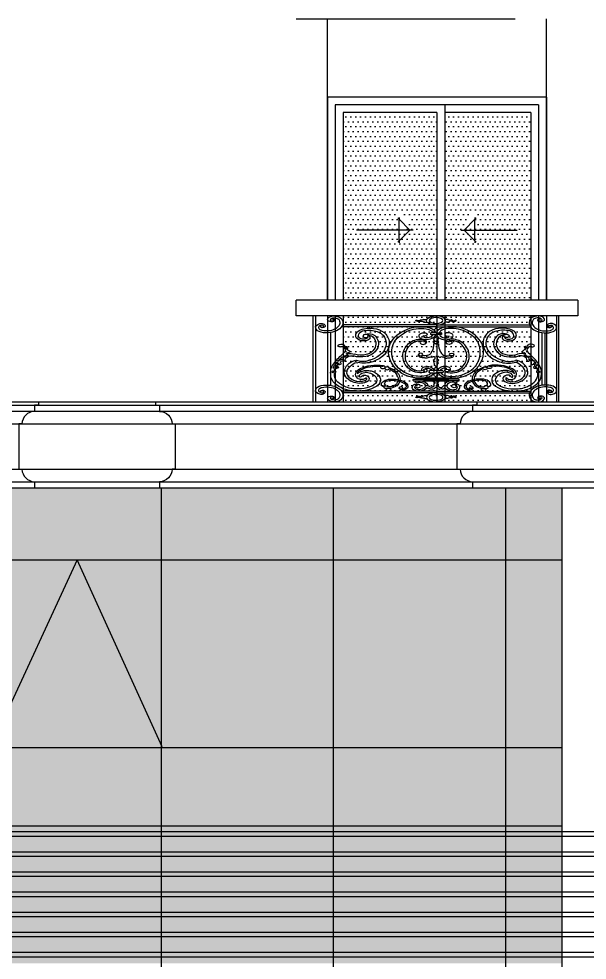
# Model space of a CAD drawing. Extents: x 185 to 567, y -69 to 170.
# Drawn here: x 334.57 to 338.2, y -45.66 to -39.64 of the extents above; entities that cross this region are included whole.
import ezdxf

# ---------------------------------------------------------------- set-up
doc = ezdxf.new("R2010")
doc.units = 0
doc.header["$LTSCALE"] = 0.25
doc.header["$MEASUREMENT"] = 0
doc.layers.get('0').update_dxf_attribs({"linetype": 'CONTINUOUS'})
for name, color, linetype in [('A-ELV', 2, 'CONTINUOUS'), ('A-ELV 4', 41, 'CONTINUOUS'), ('A-ELV 5', 51, 'CONTINUOUS'), ('A-ELV 6', 71, 'CONTINUOUS'), ('A-FerFroge', 156, 'CONTINUOUS'), ('A-GRC', 8, 'CONTINUOUS'), ('A-groves', 8, 'CONTINUOUS'), ('A-WIN', 3, 'CONTINUOUS'), ('A-WIN HAT', 125, 'CONTINUOUS')]:
    doc.layers.add(name, color=color, linetype=linetype)

# ---------------------------------------------------------------- blocks, each defined once
blk = doc.blocks.new('A$C5D9A0A75')
at = {"color": 8}
for p, q in [((-0.2424, -0.5809), (-0.251, -0.5723)), ((-0.2424, -0.5687), (-0.2424, -0.5809)), ((0.2424, -0.5687), (0.2424, -0.5809)), ((0.2424, -0.5809), (0.251, -0.5723)), ((-0.1517, -0.65), (-0.1733, -0.65)), ((0.1517, -0.65), (0.1733, -0.65)), ((-0.251, -0.7277), (-0.2424, -0.7191)), ((-0.2424, -0.7191), (-0.2424, -0.7313)), ((0.2424, -0.7191), (0.2424, -0.7313)), ((0.251, -0.7277), (0.2424, -0.7191))]:
    blk.add_line(p, q, dxfattribs=at)
for p, q in [((-0.1733, -0.65), (-0.5132, -0.65)), ((0.1733, -0.65), (0.5132, -0.65))]:
    blk.add_line(p, q)
at = {"elevation": 0}
for points in [[(-0.2424, -0.5809), (-0.1733, -0.65), (-0.2424, -0.7191), (-0.2424, -0.5809)], [(0.2424, -0.5809), (0.1733, -0.65), (0.2424, -0.7191), (0.2424, -0.5809)]]:
    blk.add_lwpolyline(points, dxfattribs=at)
blk = doc.blocks.new('winnnn')
at = {"layer": 'A-WIN HAT'}
h = blk.add_hatch(dxfattribs=at)
h.set_pattern_fill('DOTS', color=256, scale=0.5, style=0)
h.set_pattern_definition([(0, (-0.6, -1.95), (0.015625, 0.03125), [0, -0.03125])])
h.paths.add_polyline_path([(0.6, -0.1), (0, -0.1), (0, -1.3), (0.6, -1.3)])
h.paths.add_polyline_path([(0.2424, -0.7298), (0.2424, -0.8679), (0.1733, -0.7989)], flags=16)
h.paths.add_polyline_path([(-0.05, -0.1), (-0.6, -0.1), (-0.6, -1.3), (-0.05, -1.3)])
h.paths.add_polyline_path([(-0.2424, -0.7298), (-0.1733, -0.7989), (-0.2424, -0.8679)], flags=16)
h.paths.add_polyline_path([(0.6, -1.4), (0, -1.4), (0, -1.95), (0.6, -1.95)])
h.paths.add_polyline_path([(-0.05, -1.4), (-0.6, -1.4), (-0.6, -1.95), (-0.05, -1.95)])
for p, q in [((-0.7, 0), (0.7, 0)), ((-0.7, 0), (-0.7, -1.3)), ((0.7, 0), (0.7, -1.3)), ((-0.65, -0.05), (0.65, -0.05)), ((-0.65, -0.05), (-0.65, -1.3)), ((-0.05, -0.05), (-0.05, -1.3, 0)), ((0.65, -0.05), (0.65, -1.3)), ((-0.6, -0.1), (-0.05, -0.1)), ((-0.6, -0.1), (-0.6, -1.3)), ((0, -0.1), (0.6, -0.1)), ((0, -0.1), (0, -1.3, 0)), ((0.6, -0.1), (0.6, -1.3)), ((-0.7, -1.4), (-0.7, -1.95)), ((-0.65, -1.4), (-0.65, -1.95)), ((-0.6, -1.4), (-0.6, -1.95)), ((-0.05, -1.4, 0), (-0.05, -1.95, 0)), ((0, -1.4, 0), (0, -1.95, 0)), ((0.6, -1.4), (0.6, -1.95)), ((0.65, -1.4), (0.65, -1.95)), ((0.7, -1.4), (0.7, -1.95))]:
    blk.add_line(p, q)
blk.add_blockref('A$C5D9A0A75', (0, -0.2009, 0))
blk = doc.blocks.new('A$C50FD488D')
for p, q in [((0.209, -0.6483), (0.209, -0.1009)), ((0.2186, -0.0998), (0.2186, -0.6493)), ((1.1814, -0.0998), (1.1814, -0.6493)), ((1.191, -0.6483), (1.191, -0.1009)), ((0.6548, -0.123), (0.6628, -0.123)), ((0.6548, -0.1403), (0.6647, -0.1403)), ((0.7452, -0.1403), (0.7353, -0.1403)), ((0.7452, -0.123), (0.7372, -0.123)), ((0.7, -0.1694), (0.3225, -0.1694)), ((0.7, -0.1578), (0.3264, -0.1578)), ((0.4338, -0.1694), (0.4338, -0.178)), ((0.4426, -0.1694), (0.4426, -0.1784)), ((0.7, -0.1578), (1.0736, -0.1578)), ((0.7, -0.1694), (1.0775, -0.1694)), ((0.9574, -0.1694), (0.9574, -0.1784)), ((0.9662, -0.1694), (0.9662, -0.178)), ((0.2661, -0.2081), (0.2661, -0.5419)), ((0.2779, -0.2064), (0.2779, -0.5436)), ((0.6783, -0.2087), (0.6783, -0.2183)), ((0.7, -0.2072), (0.6798, -0.2072)), ((0.6798, -0.2197), (0.7, -0.2197)), ((0.7, -0.2072), (0.7202, -0.2072)), ((0.7202, -0.2197), (0.7, -0.2197)), ((0.7217, -0.2087), (0.7217, -0.2183)), ((1.1221, -0.2064), (1.1221, -0.5436)), ((1.1339, -0.2081), (1.1339, -0.5419)), ((0.7006, -0.2627), (0.6887, -0.2627)), ((0.6994, -0.2627), (0.7113, -0.2627)), ((0.5125, -0.2997), (0.5102, -0.2997)), ((0.5161, -0.2804), (0.5121, -0.2804)), ((0.7006, -0.2784), (0.6904, -0.2784)), ((0.695, -0.2742), (0.695, -0.2784)), ((0.6994, -0.2784), (0.7096, -0.2784)), ((0.705, -0.2742), (0.705, -0.2784)), ((0.8839, -0.2804), (0.8879, -0.2804)), ((0.8875, -0.2997), (0.8898, -0.2997)), ((0.6839, -0.3272), (0.6818, -0.3272)), ((0.7161, -0.3272), (0.7182, -0.3272)), ((0.6957, -0.3623), (0.6957, -0.3754)), ((0.7043, -0.3623), (0.7043, -0.3754)), ((0.7, -0.4498), (0.675, -0.4498)), ((0.7, -0.4498), (0.725, -0.4498)), ((0.6721, -0.4527), (0.6721, -0.4606)), ((0.675, -0.4635), (0.7, -0.4635)), ((0.725, -0.4635), (0.7, -0.4635)), ((0.7279, -0.4527), (0.7279, -0.4606)), ((0.6071, -0.508), (0.6071, -0.5113)), ((0.6101, -0.5051), (0.7, -0.5051)), ((0.6101, -0.5142), (0.7, -0.5142)), ((0.6196, -0.4984), (0.7, -0.4984)), ((0.6196, -0.4984), (0.6196, -0.5051)), ((0.7, -0.4984), (0.6493, -0.4984)), ((0.7, -0.5051), (0.6493, -0.5051)), ((0.7, -0.5142), (0.6493, -0.5142)), ((0.6904, -0.5142), (0.6904, -0.5216)), ((0.7, -0.4984), (0.7507, -0.4984)), ((0.7804, -0.4984), (0.7, -0.4984)), ((0.7, -0.5051), (0.7507, -0.5051)), ((0.7899, -0.5051), (0.7, -0.5051)), ((0.7, -0.5142), (0.7507, -0.5142)), ((0.7899, -0.5142), (0.7, -0.5142)), ((0.7096, -0.5142), (0.7096, -0.5216)), ((0.7804, -0.4984), (0.7804, -0.5051)), ((0.7929, -0.508), (0.7929, -0.5113)), ((0.6896, -0.5511), (0.6913, -0.5511)), ((0.6913, -0.5365), (0.6913, -0.5511)), ((0.7087, -0.5365), (0.7087, -0.5511)), ((0.7104, -0.5511), (0.7087, -0.5511)), ((0.7, -0.5806), (0.3225, -0.5806)), ((0.7, -0.5922), (0.3264, -0.5922)), ((0.7, -0.5806), (1.0775, -0.5806)), ((0.7, -0.5922), (1.0736, -0.5922)), ((0.6548, -0.6097), (0.6647, -0.6097)), ((0.6548, -0.627), (0.6628, -0.627)), ((0.7452, -0.6097), (0.7353, -0.6097)), ((0.7452, -0.627), (0.7372, -0.627))]:
    blk.add_line(p, q)
at = {"extrusion": (0, 0, -1)}
for centre, major_axis, ratio, start_param, end_param in [((0.2921, -0.1258), (-0.0261, 0), 0.986193, 0.359204, 1.773868), ((0.2934, -0.1324), (0.0205, 0), 0.986193, 4.240292, 5.936586), ((0.2934, -0.1324), (-0.0326, 0), 0.986193, 1.693369, 2.794993), ((0.7, -0.1293), (-0.0381, 0), 0.770201, 4.712389, 7.853982), ((0.7, -0.1293), (-0.0273, 0.0003), 0.684091, 4.704331, 7.845923), ((0.2448, -0.173), (0.0261, 0), 0.986193, 2.925853, 4.340517), ((0.241, -0.1635), (0.0157, 0), 0.986193, 4.340517, 6.796357), ((0.2823, -0.1222), (0.0157, 0), 0.986193, 1.044957, 3.500797), ((0.2921, -0.1258), (0.014, 0), 0.986193, 3.500797, 4.101526), ((0.2858, -0.128), (-0.00887, 0), 0.986193, 1.609909, 4.186549), ((0.2625, -0.1436), (-0.0534, 0), 0.986193, 2.793121, 3.920657), ((0.2625, -0.1436), (-0.0655, 0), 0.986193, 2.793121, 3.920657), ((0.6222, -0.13), (-0.0028, 0), 0.986193, -0.347364, 2.45784), ((0.6295, -0.1254), (-0.0114, 0), 0.986193, 4.153001, 5.767627), ((0.6295, -0.1254), (-0.00588, 0), 0.986193, 3.689898, 5.767627), ((0.6391, -0.1312), (-0.00547, 0), 0.986193, 0.548305, 1.353902), ((0.6406, -0.1429), (0.00954, 0), 0.986193, 4.147409, 5.443922), ((0.64, -0.1359), (0.0103, 0), 0.986193, 4.517077, 4.873859), ((0.6413, -0.1028), (0.0235, 0), 0.986193, 1.128208, 1.558447), ((0.645, -0.138), (-0.00206, 0.00206), 1, 1.523847, 1.779943), ((0.6548, -0.1317), (0.00879, 0), 0.986193, 1.570796, 2.558971), ((0.6548, -0.1317), (0.00879, 0), 0.986193, 4.310092, 4.712389), ((0.2516, -0.1742), (0.0326, 0), 0.986193, 1.904728, 3.006352), ((0.2516, -0.1742), (0.0205, 0), 0.986193, 1.904728, 3.601022), ((0.2448, -0.173), (0.014, 0), 0.986193, 3.739788, 4.340517), ((0.2447, -0.165), (0.00696, 0), 0.986193, 3.141593, 9.424778), ((0.247, -0.1668), (0.00887, 0), 0.986193, 0.513172, 3.089812), ((0.2625, -0.1436), (-0.0534, 0), 0.986193, 3.920657, 5.048192), ((0.4243, -0.2245), (0.045, 0), 0.986193, 3.136144, 4.437415), ((0.4353, -0.2481), (-0.0711, 0), 0.986193, 1.239292, 2.685863), ((0.683, -0.3257), (-0.1734, 0), 0.986193, 0.307207, 0.972216), ((0.6371, -0.2594), (0.092, 0), 0.986193, 4.113809, 5.142554), ((0.6371, -0.2594), (0.0807, 0), 0.986193, 4.113809, 5.142554), ((0.6588, -0.2128), (-0.0287, 0), 0.986193, 2.000961, 2.94312), ((0.6588, -0.2128), (-0.04, 0), 0.986193, 2.000961, 2.99964), ((0.7044, -0.1907), (0.0109, 0), 0.986193, 2.526413, 3.810715), ((0.6844, -0.1751), (-0.0145, 0), 0.986193, 2.72718, 3.810715), ((0.2625, -0.1436), (-0.0655, 0), 0.986193, 3.920657, 5.048192), ((0.411, -0.2282), (0.0318, 0), 0.986193, 1.02315, 3.250179), ((0.411, -0.2282), (0.0212, 0), 0.986193, 1.359839, 3.277918), ((0.4243, -0.2245), (0.0343, 0), 0.986193, 3.117833, 4.149148), ((0.4308, -0.257), (-0.0667, 0), 0.986193, 1.189802, 2.81634), ((0.419, -0.2277), (0.0104, 0), 0.986193, 3.141593, 9.424778), ((0.4306, -0.2453), (0.0316, 0), 0.986193, 4.08399, 5.814843), ((0.4148, -0.2381), (-0.0213, 0), 0.986193, 1.766722, 4.073893), ((0.4306, -0.2453), (0.021, 0), 0.986193, -1.540418, -0.468342), ((0.3935, -0.2713), (0.119, 0), 0.986193, -0.478494, 0.140238), ((0.683, -0.3257), (0.1621, 0), 0.986193, 3.544055, 4.113809), ((0.6575, -0.2273), (0.0253, 0), 0.986193, 1.662425, 3.379143), ((0.6513, -0.2258), (-0.0189, 0), 0.986193, 0.23755, 1.917148), ((0.6541, -0.2182), (-0.0107, 0), 0.986193, 1.917148, 5.316293), ((0.6588, -0.2128), (0.04, 0), 0.986193, 0.177072, 1.662425), ((0.6588, -0.2128), (-0.0287, 0), 0.986193, 3.389621, 4.490786), ((0.6798, -0.2087), (0.00147, 0), 0.986193, 3.141593, 4.712389), ((0.6798, -0.2183), (0.00147, 0), 0.986193, 1.570796, 3.141593), ((0.6833, -0.2323), (0.0155, 0), 0.986193, -0.501731, 0.918989), ((0.4148, -0.2381), (0.0107, 0), 0.986193, -0.207114, 1.517375), ((0.3646, -0.2783), (0.0949, 0), 0.986193, -0.468342, 0.502042), ((0.3646, -0.2783), (-0.1056, 0), 0.986193, 2.67325, 3.643635), ((0.3738, -0.2759), (-0.1269, 0), 0.986193, 2.81634, 3.559374), ((0.6372, -0.3587), (0, 0.1102), 0.634622, -1.455899, 0.198074), ((0.6441, -0.2665), (-0.0174, 0), 0.986193, 1.67343, 3.999532), ((0.6618, -0.2272), (0.0138, 0), 0.986193, 1.325993, 3.162944), ((0.7013, -0.2633), (-0.0127, 0), 0.986193, -1.050198, 0.054521), ((0.6956, -0.2483), (0.00484, 0), 0.986193, 2.222604, 4.060581), ((0.6951, -0.2595), (0.00403, 0), 0.986193, 2.222604, 4.060581), ((0.691, -0.2542), (0.00273, 0), 0.986193, -0.918989, 0.918989), ((0.3143, -0.2907), (-0.0071, 0), 0.986193, 4.239124, 6.908824), ((0.3209, -0.2953), (0.0152, 0), 0.986193, 3.767232, 5.474069), ((0.3224, -0.3063), (-0.0107, 0), 0.986193, 1.097531, 2.553849), ((0.3036, -0.3187), (0.0334, 0), 0.986193, -0.587743, 0.619356), ((0.2998, -0.3171), (0.0457, 0), 0.986193, -0.809116, -0.712984), ((0.3358, -0.2921), (0.00146, 0), 0.986193, 1.387681, 3.665061), ((0.3315, -0.2897), (-0.00351, 0), 0.986193, 2.51217, 3.665061), ((0.3376, -0.3017), (-0.00841, 0), 0.986193, 1.387681, 2.785357), ((0.332, -0.3037), (-0.0144, 0), 0.986193, 2.785357, 3.792328), ((0.3821, -0.2825), (0.1293, 0), 0.986193, 0.040903, 1.04538), ((0.6364, -0.3304), (0, 0.168), 0.749863, 2.987054, 5.054443), ((0.5118, -0.2802), (0.1786, 0), 0.986193, -0.010351, 0.269948), ((0.6936, -0.5929), (-0.4456, 0), 0.986193, 0.456975, 0.619356), ((0.3445, -0.3136), (0.00147, 0), 0.986193, 1.906583, 3.426498), ((0.3456, -0.3139), (-0.00182, 0.00182), 1, 5.778964, 6.141834), ((0.3431, -0.3375), (0.00181, 0), 0.986193, -0.253663, 1.416259), ((0.3386, -0.3303), (0.0165, 0), 0.986193, -1.23501, -0.133651), ((0.3466, -0.3366), (-0.00175, 0), 0.986193, -0.253663, 2.002078), ((0.36, -0.3641), (0.0243, 0), 0.986193, 4.095125, 5.362212), ((0.3487, -0.3289), (-0.00629, 0), 0.986193, 3.007942, 4.929364), ((0.3985, -0.2966), (0.0669, 0), 0.986193, 0.502042, 2.015089), ((0.4005, -0.2989), (0.0534, 0), 0.986193, 0.481174, 2.075535), ((0.3828, -0.2799), (-0.117, 0), 0.986193, 3.559374, 4.361123), ((0.6382, -0.3467), (0.00867, 0), 0.986193, 3.141593, 9.424778), ((0.6534, -0.327), (0.0285, 0), 0.986193, 0.005829, 1.918893), ((0.2462, -0.3282), (0.0854, 0), 0.986193, 0.444529, 0.783696), ((0.3231, -0.3804), (-0.00404, 0), 0.986193, 0.400155, 2.512824), ((0.3269, -0.3661), (-0.00411, 0), 0.986193, 0.444529, 3.917405), ((0.3279, -0.3769), (0.00194, 0), 0.986193, -0.597423, 2.512824), ((0.3343, -0.3726), (-0.00575, 0), 0.986193, -0.597423, 0.701205), ((0.3359, -0.3583), (0.00328, 0), 0.986193, 1.056125, 3.391753), ((0.3327, -0.3493), (-0.0083, 0), 0.986193, 3.078791, 4.711877), ((0.3629, -0.3816), (-0.0264, 0), 0.986193, -0.122631, 0.984654), ((0.341, -0.3672), (-0.00708, 0), 0.986193, 1.056125, 1.960136), ((0.3461, -0.3481), (0.00514, 0), 0.986193, 1.224743, 3.000432), ((0.3437, -0.3407), (0.00156, 0), 0.986193, 2.393715, 4.557851), ((0.3389, -0.3451), (-0.00499, 0), 0.986193, 2.393715, 2.865382), ((0.3451, -0.3434), (-0.00147, 0), 0.986193, 4.095125, 6.006974), ((0.3617, -0.373), (-0.0219, 0), 0.986193, 0.60362, 0.944428), ((0.3483, -0.3542), (-0.00144, 0), 0.986193, 1.218517, 4.325141), ((0.3617, -0.373), (0.0189, 0), 0.986193, 3.923198, 5.156681), ((0.6372, -0.3581), (0, 0.1052), 0.664345, 2.792693, 4.826957), ((0.6481, -0.3501), (-0.0189, 0), 0.986193, 4.424307, 6.467477), ((0.6599, -0.3629), (-0.00819, 0), 0.986193, 3.762001, 5.60071), ((0.6777, -0.3759), (0.014, 0), 0.986193, 3.787884, 5.054616), ((0.6841, -0.3565), (-0.0067, 0), 0.986193, 3.987504, 4.964118), ((0.6917, -0.365), (-0.00484, 0), 0.986193, 0.845912, 2.529622), ((0.6904, -0.3729), (-0.00589, 0), 0.986193, 3.583441, 4.408038), ((0.4242, -0.4623), (0.1454, 0), 0.986193, 3.070847, 3.598568), ((0.2968, -0.4152), (-0.00258, 0), 0.986193, 0.190764, 3.677531), ((0.3086, -0.4016), (-0.00766, 0), 0.986193, -0.544841, 0.757911), ((0.3074, -0.4023), (-0.00629, 0), 0.986193, 3.685922, 5.738345), ((0.3031, -0.4013), (-0.00496, 0), 0.986193, 1.545099, 3.312198), ((0.3122, -0.4176), (0.00705, 0), 0.986193, 2.192956, 4.9735), ((0.3085, -0.3882), (-0.00191, 0), 0.986193, 3.7565, 6.59316), ((0.3112, -0.4027), (0.00326, 0), 0.986193, 1.079241, 3.312198), ((0.3271, -0.4011), (0.0209, 0), 0.986193, 3.756501, 4.081862), ((0.3154, -0.4058), (-0.00536, 0), 0.986193, 2.583833, 4.9735), ((0.3066, -0.3735), (0.0138, 0), 0.986193, 0.400155, 0.940269), ((0.3302, -0.3967), (-0.0121, 0), 0.986193, -0.557759, 0.436551), ((0.3256, -0.3946), (0.00706, 0), 0.986193, 3.578144, 5.326019), ((0.3323, -0.3853), (0.00445, 0), 0.986193, -0.122631, 2.184426), ((0.4137, -0.4531), (-0.0791, 0), 0.986193, 0.094175, 1.069333), ((0.4591, -0.4875), (0.1219, 0), 0.986193, 3.626248, 3.961743), ((0.3793, -0.3901), (0.00656, 0), 0.986193, 4.127294, 5.247131), ((0.3829, -0.4142), (-0.0164, 0), 0.986193, 1.131987, 1.889406), ((0.4068, -0.3443), (0.0474, 0), 0.986193, 1.219531, 2.105538), ((0.4107, -0.3311), (-0.0723, 0), 0.986193, 4.186973, 5.030999), ((0.46, -0.5116), (-0.0986, 0), 0.986193, 0.847252, 1.876614), ((0.6934, -0.3825), (0.00433, 0), 0.986193, 1.875147, 4.408038), ((0.6963, -0.4005), (-0.00587, 0), 0.986193, -0.780965, 0.780965), ((0.6906, -0.3915), (0.00524, 0), 0.986193, -1.266445, 1.266445), ((0.6868, -0.4098), (0.00756, 0), 0.986193, -0.780965, -0.059676), ((0.706, -0.4126), (0.0121, 0), 0.986193, 2.301082, 3.417667), ((0.4249, -0.4637), (-0.1398, 0), 0.986193, 0.223137, 0.363351), ((0.2922, -0.4288), (-0.00571, 0), 0.986193, 3.508652, 5.408534), ((0.3069, -0.4463), (0.0127, 0), 0.986193, 2.444401, 4.409658), ((0.3022, -0.4326), (-0.00495, 0), 0.986193, 0.367059, 1.782679), ((0.3022, -0.4183), (-0.00375, 0), 0.986193, -1.206139, 0.535939), ((0.2993, -0.4259), (-0.00441, 0), 0.986193, 1.935454, 3.61259), ((0.3044, -0.4283), (-0.00631, 0), 0.986193, 2.192956, 4.91313), ((0.4093, -0.4607), (0.0759, 0), 0.986193, 2.176291, 3.342001), ((0.4093, -0.4607), (0.0653, 0), 0.986193, 2.176291, 3.613177), ((0.4259, -0.4735), (-0.0471, 0), 0.986193, -0.551208, 0.847252), ((0.4259, -0.4735), (0.0395, 0), 0.986193, 3.247905, 3.988844), ((0.4246, -0.4926), (-0.0447, 0), 0.986193, 0.555033, 2.128552), ((0.46, -0.5116), (-0.091, 0), 0.986193, 0.847252, 1.775558), ((0.4869, -0.4275), (0.00925, 0), 0.986193, 3.141593, 9.424778), ((0.5044, -0.435), (0.00925, 0), 0.986193, 3.141593, 9.424778), ((0.46, -0.5116), (0.0986, 0), 0.986193, -1.051426, -0.604473), ((0.46, -0.5116), (0.091, 0), 0.986193, -0.95037, -0.604473), ((0.5419, -0.4474), (-0.00969, 0), 0.986193, 0.203134, 1.344916), ((0.6613, -0.4415), (-0.0187, 0), 0.986193, -0.611101, 1.440214), ((0.6625, -0.4377), (0.00464, 0), 0.986193, 1.87872, 4.710272), ((0.6629, -0.4536), (0.031, 0), 0.986193, 4.581806, 6.159658), ((0.6628, -0.4536), (0.0208, 0), 0.986193, 4.699759, 6.096997), ((0.675, -0.4527), (0.00294, 0), 0.986193, 3.141593, 4.712389), ((0.7035, -0.4388), (-0.0108, 0), 0.986193, -0.769176, 0.965496), ((0.6938, -0.4481), (0.00262, 0), 0.986193, -0.769176, 0.769176), ((0.6942, -0.4256), (0.0055, 0), 0.986193, -0.84051, 0.965496), ((0.3853, -0.4756), (0.1062, 0), 0.986193, 2.22596, 3.172079), ((0.2876, -0.4578), (0.0038, 0), 0.986193, 3.141593, 9.424778), ((0.3854, -0.4756), (0.0917, 0), 0.986193, 2.216856, 3.176603), ((0.3217, -0.4709), (0.028, 0), 0.986193, 3.087824, 3.501086), ((0.2959, -0.4577), (0.00362, 0), 0.986193, -1.200664, 1.691177), ((0.4208, -0.4878), (-0.0279, 0), 0.986193, 0.006108, 1.81447), ((0.3972, -0.4873), (0.00434, 0), 0.986193, -0.037495, 3.068222), ((0.4143, -0.4918), (0.0135, 0), 0.986193, 3.494217, 5.041103), ((0.4067, -0.5019), (-0.026, 0), 0.986193, 2.049556, 4.160152), ((0.4116, -0.5096), (-0.0517, 0), 0.986193, 1.883649, 3.597263), ((0.4116, -0.5096), (0.0662, 0), 0.986193, -0.984044, 0.45567), ((0.4724, -0.5031), (-0.0759, 0), 0.986193, 2.537119, 3.56788), ((0.4724, -0.5031), (0.0836, 0), 0.986193, -0.604473, 0.213243), ((0.5419, -0.4474), (0.00969, 0), 0.986193, 0.579329, 1.596479), ((0.6447, -0.4482), (0.0501, 0), 0.986193, 0.31332, 1.348449), ((0.6504, -0.4512), (0.0333, 0), 0.986193, 0.38402, 1.030313), ((0.675, -0.4606), (-0.00294, 0), 0.986193, 4.712389, 6.283185), ((0.6997, -0.4788), (-0.00775, 0), 0.986193, -0.81588, 0.81588), ((0.689, -0.4676), (0.0079, 0), 0.986193, -0.546224, 0.81588), ((0.6877, -0.4914), (0.00973, 0), 0.986193, -0.81588, 0.81588), ((0.3943, -0.4821), (0.0496, 0), 0.986193, 1.018559, 2.176291), ((0.3943, -0.4821), (0.0389, 0), 0.986193, 1.018559, 2.176291), ((0.4021, -0.4879), (-0.0193, 0), 0.986193, 3.502327, 5.731977), ((0.4067, -0.5019), (0.0153, 0), 0.986193, -0.500246, 1.018559), ((0.5195, -0.5424), (-0.0388, 0), 0.986193, -0.010266, 1.508225), ((0.5144, -0.5326), (-0.02, 0), 0.986193, -0.153938, 1.183318), ((0.5198, -0.5432), (-0.0319, 0), 0.986193, 1.15152, 1.500262), ((0.5243, -0.5808), (-0.0781, 0), 0.986193, 1.477321, 2.262749), ((0.5243, -0.5808), (-0.0704, 0), 0.986193, 1.477321, 2.262749), ((0.4992, -0.5119), (-0.0556, 0), 0.986193, 3.300043, 4.143488), ((0.5501, -0.55), (-0.0375, 0), 0.986193, 2.265705, 3.10214), ((0.6101, -0.508), (0.00294, 0), 0.986193, 3.141593, 4.712389), ((0.6101, -0.5113), (-0.00294, 0), 0.986193, 4.712389, 6.283185), ((0.6209, -0.5218), (-0.00525, 0), 0.986193, 4.527174, 6.98995), ((0.6335, -0.5468), (0.0332, 0), 0.986193, 4.187766, 6.285251), ((0.6335, -0.5468), (-0.0233, 0), 0.986193, 1.046173, 3.586786), ((0.695, -0.5214), (0.00463, 0), 0.986193, 1.620238, 3.108149), ((0.6938, -0.528), (-0.00233, 0), 0.986193, 2.029181, 4.254004), ((0.2516, -0.5758), (-0.0326, 0), 0.986193, 0.13524, 1.236864), ((0.2516, -0.5758), (0.0205, 0), 0.986193, 2.682163, 4.378457), ((0.2625, -0.6064), (0.0655, 0), 0.986193, 4.376586, 5.504121), ((0.2625, -0.6064), (0.0534, 0), 0.986193, 4.376586, 5.504121), ((0.2625, -0.6064), (-0.0655, 0), 0.986193, 2.362528, 3.490064), ((0.3775, -0.4944), (-0.0865, 0), 0.986193, 4.712389, 5.430246), ((0.3775, -0.4944), (-0.072, 0), 0.986193, 4.695569, 5.430246), ((0.3915, -0.4868), (0.0953, 0), 0.986193, 0.581027, 1.717764), ((0.3915, -0.4865), (-0.081, 0), 0.986193, 3.748469, 4.870759), ((0.4892, -0.5422), (-0.00856, 0), 0.986193, 2.258777, 6.210372), ((0.4995, -0.5557), (-0.00856, 0), 0.986193, -1.220497, 2.8792), ((0.5067, -0.5257), (0.0397, 0), 0.986193, 0.971295, 1.828835), ((0.4978, -0.5619), (0.0086, 0), 0.986193, 0.273969, 1.011735), ((0.5138, -0.5305), (-0.0241, 0), 0.986193, 4.01445, 4.96415), ((0.5225, -0.5619), (-0.0086, 0), 0.986193, -1.011735, -0.273969), ((0.4992, -0.5119), (-0.0479, 0), 0.986193, 3.629804, 4.033873), ((0.5604, -0.5612), (0.00859, 0), 0.986193, 2.449744, 4.261139), ((0.56, -0.5594), (0.00684, 0), 0.986193, 3.141593, 9.424778), ((0.5677, -0.5552), (0.0104, 0), 0.986193, 1.090758, 1.92466), ((0.5501, -0.55), (0.0298, 0), 0.986193, -0.875887, -0.023874), ((0.566, -0.5518), (-0.0143, 0), 0.986193, 2.957403, 4.232351), ((0.566, -0.5518), (0.0219, 0), 0.986193, -0.154706, 1.090758), ((0.6303, -0.5559), (0.0253, 0), 0.986193, 1.521268, 3.60072), ((0.6223, -0.5518), (-0.0163, 0), 0.986193, 0.44789, 2.354725), ((0.6309, -0.5559), (0.0159, 0), 0.986193, 1.544729, 3.589483), ((0.6306, -0.5454), (-0.0265, 0), 0.986193, 3.586786, 4.686322), ((0.6319, -0.5465), (0.0348, 0), 0.986193, 0.432203, 1.57951), ((0.6335, -0.5468), (0.0233, 0.0233), 1, 1.165751, 1.225211), ((0.6629, -0.5649), (0.00605, 0), 0.986193, -1.339211, -0.50515), ((0.6682, -0.5516), (-0.00509, 0), 0.986193, 1.277223, 2.908786), ((0.675, -0.5583), (0.00781, 0), 0.986193, 1.353928, 2.636442), ((0.6815, -0.5485), (0.00856, 0), 0.986193, 0.31267, 2.908786), ((0.6873, -0.5607), (-0.00726, 0), 0.986193, 3.205723, 5.116798), ((0.6976, -0.5357), (-0.00637, 0), 0.986193, -0.119702, 1.112412), ((0.6979, -0.5614), (0.00336, 0), 0.986193, 3.205723, 4.562542), ((0.6971, -0.5559), (-0.00221, 0), 0.986193, 3.148587, 4.562542), ((0.7005, -0.5558), (0.000869, 0.000869), 1, 3.843332, 5.068991), ((0.2448, -0.577), (-0.0261, 0), 0.986193, -1.198924, 0.21574), ((0.2448, -0.577), (-0.014, 0), 0.986193, -1.198924, -0.598195), ((0.241, -0.5865), (-0.0157, 0), 0.986193, 2.628421, 5.084261), ((0.2447, -0.585), (0.00696, 0), 0.986193, 3.141593, 9.424778), ((0.247, -0.5832), (-0.00887, 0), 0.986193, 0.05178, 2.628421), ((0.2625, -0.6064), (0.0534, 0), 0.986193, -0.779064, 0.348471), ((0.5049, -0.5732), (0.00492, 0), 0.986193, 2.129858, 4.153328), ((0.5001, -0.5809), (-0.00425, 0), 0.986193, 2.129858, 3.088852), ((0.5201, -0.5809), (-0.00425, 0), 0.986193, 0.05274, 1.011735), ((0.5153, -0.5732), (-0.00492, 0), 0.986193, 2.129858, 4.153328), ((0.5677, -0.5552), (-0.0181, 0), 0.986193, 4.232351, 5.591336), ((0.6789, -0.5753), (0.00989, 0), 0.986193, 4.495521, 5.311814), ((0.7, -0.6207), (-0.0381, 0), 0.770201, 7.853982, 10.995574), ((0.2823, -0.6278), (-0.0157, 0), 0.986193, -0.359204, 2.096636), ((0.2921, -0.6242), (0.0261, 0), 0.986193, 1.367724, 2.782388), ((0.284, -0.6242), (0.00696, 0), 0.986193, 3.141593, 9.424778), ((0.2921, -0.6242), (-0.014, 0), 0.986193, -0.959933, -0.359204), ((0.2934, -0.6176), (-0.0205, 0), 0.986193, 3.488192, 5.184486), ((0.2858, -0.622), (0.00887, 0), 0.986193, -1.044957, 1.531684), ((0.2934, -0.6176), (0.0326, 0), 0.986193, 0.3466, 1.448224), ((0.6222, -0.62), (0.0028, 0), 0.986193, 0.683753, 3.488957), ((0.6295, -0.6246), (0.0114, 0), 0.986193, 3.657151, 5.271777), ((0.6295, -0.6246), (0.00588, 0), 0.986193, 3.657151, 5.73488), ((0.6391, -0.6188), (0.00547, 0), 0.986193, 1.78769, 2.593288), ((0.6406, -0.6071), (0.00954, 0), 0.986193, 0.839263, 2.135776), ((0.64, -0.6141), (0.0103, 0), 0.986193, 1.409326, 1.766108), ((0.6413, -0.6472), (0.0235, 0), 0.986193, -1.558447, -1.128208), ((0.645, -0.612), (0.00206, 0.00206), 1, 1.36165, 1.617745), ((0.6548, -0.6183), (-0.00879, 0), 0.986193, 0.582622, 1.570796), ((0.6548, -0.6183), (0.00879, 0), 0.986193, 1.570796, 1.973093), ((0.7, -0.6207), (-0.0273, 0.0003), 0.684091, 1.562738, 4.704331)]:
    blk.add_ellipse(centre, major_axis=major_axis, ratio=ratio, start_param=start_param, end_param=end_param, dxfattribs=at)
for centre, major_axis, ratio, start_param, end_param in [((0.7, -0.1293), (0.0381, 0), 0.770201, 4.712389, 7.853982), ((0.7, -0.1293), (0.0273, 0.0003), 0.684091, 4.704331, 7.845923), ((1.1066, -0.1324), (0.0326, 0), 0.986193, 1.693369, 2.794993), ((1.1066, -0.1324), (-0.0205, 0), 0.986193, 4.240292, 5.936586), ((1.1079, -0.1258), (0.0261, 0), 0.986193, 0.359204, 1.773868), ((0.7452, -0.1317), (-0.00879, 0), 0.986193, 4.310092, 4.712389), ((0.7452, -0.1317), (-0.00879, 0), 0.986193, 1.570796, 2.558971), ((0.7587, -0.1028), (-0.0235, 0), 0.986193, 1.128208, 1.558447), ((0.755, -0.138), (0.00206, 0.00206), 1, 1.523847, 1.779943), ((0.7594, -0.1429), (-0.00954, 0), 0.986193, 4.147409, 5.443922), ((0.76, -0.1359), (-0.0103, 0), 0.986193, 4.517077, 4.873859), ((0.7609, -0.1312), (0.00547, 0), 0.986193, 0.548305, 1.353902), ((0.7705, -0.1254), (0.0114, 0), 0.986193, 4.153001, 5.767627), ((0.7705, -0.1254), (0.00588, 0), 0.986193, 3.689898, 5.767627), ((0.7778, -0.13), (0.0028, 0), 0.986193, -0.347364, 2.45784), ((1.1375, -0.1436), (0.0655, 0), 0.986193, 2.793121, 3.920657), ((1.1375, -0.1436), (0.0534, 0), 0.986193, 2.793121, 3.920657), ((1.1142, -0.128), (0.00887, 0), 0.986193, 1.609909, 4.186549), ((1.1177, -0.1222), (-0.0157, 0), 0.986193, 1.044957, 3.500797), ((1.1079, -0.1258), (-0.014, 0), 0.986193, 3.500797, 4.101526), ((1.159, -0.1635), (-0.0157, 0), 0.986193, 4.340517, 6.796357), ((1.1552, -0.173), (-0.0261, 0), 0.986193, 2.925853, 4.340517), ((0.7156, -0.1751), (0.0145, 0), 0.986193, 2.72718, 3.810715), ((0.7412, -0.2128), (0.04, 0), 0.986193, 2.000961, 2.99964), ((0.6956, -0.1907), (-0.0109, 0), 0.986193, 2.526413, 3.810715), ((0.7412, -0.2128), (0.0287, 0), 0.986193, 2.000961, 2.94312), ((0.7629, -0.2594), (-0.092, 0), 0.986193, 4.113809, 5.142554), ((0.7629, -0.2594), (-0.0807, 0), 0.986193, 4.113809, 5.142554), ((0.717, -0.3257), (0.1734, 0), 0.986193, 0.307207, 0.972216), ((0.9647, -0.2481), (0.0711, 0), 0.986193, 1.239292, 2.685863), ((0.9757, -0.2245), (-0.045, 0), 0.986193, 3.136144, 4.437415), ((1.1375, -0.1436), (0.0534, 0), 0.986193, 3.920657, 5.048192), ((1.153, -0.1668), (-0.00887, 0), 0.986193, 0.513172, 3.089812), ((1.1553, -0.165), (-0.00696, 0), 0.986193, 3.141593, 9.424778), ((1.1484, -0.1742), (-0.0205, 0), 0.986193, 1.904728, 3.601022), ((1.1484, -0.1742), (-0.0326, 0), 0.986193, 1.904728, 3.006352), ((1.1552, -0.173), (-0.014, 0), 0.986193, 3.739788, 4.340517), ((0.7167, -0.2323), (-0.0155, 0), 0.986193, -0.501731, 0.918989), ((0.7412, -0.2128), (-0.04, 0), 0.986193, 0.177072, 1.662425), ((0.7412, -0.2128), (0.0287, 0), 0.986193, 3.389621, 4.490786), ((0.7202, -0.2087), (-0.00147, 0), 0.986193, 3.141593, 4.712389), ((0.7202, -0.2183), (-0.00147, 0), 0.986193, 1.570796, 3.141593), ((0.7459, -0.2182), (0.0107, 0), 0.986193, 1.917148, 5.316293), ((0.7487, -0.2258), (0.0189, 0), 0.986193, 0.23755, 1.917148), ((0.7425, -0.2273), (-0.0253, 0), 0.986193, 1.662425, 3.379143), ((0.717, -0.3257), (-0.1621, 0), 0.986193, 3.544055, 4.113809), ((1.0065, -0.2713), (-0.119, 0), 0.986193, -0.478494, 0.140238), ((0.9692, -0.257), (0.0667, 0), 0.986193, 1.189802, 2.81634), ((0.9694, -0.2453), (-0.0316, 0), 0.986193, 4.08399, 5.814843), ((0.9694, -0.2453), (-0.021, 0), 0.986193, -1.540418, -0.468342), ((0.9852, -0.2381), (0.0213, 0), 0.986193, 1.766722, 4.073893), ((0.981, -0.2277), (-0.0104, 0), 0.986193, 3.141593, 9.424778), ((0.989, -0.2282), (-0.0318, 0), 0.986193, 1.02315, 3.250179), ((0.989, -0.2282), (-0.0212, 0), 0.986193, 1.359839, 3.277918), ((0.9757, -0.2245), (-0.0343, 0), 0.986193, 3.117833, 4.149148), ((1.1375, -0.1436), (0.0655, 0), 0.986193, 3.920657, 5.048192), ((0.6987, -0.2633), (0.0127, 0), 0.986193, -1.050198, 0.054521), ((0.709, -0.2542), (-0.00273, 0), 0.986193, -0.918989, 0.918989), ((0.7044, -0.2483), (-0.00484, 0), 0.986193, 2.222604, 4.060581), ((0.7049, -0.2595), (-0.00403, 0), 0.986193, 2.222604, 4.060581), ((0.7382, -0.2272), (-0.0138, 0), 0.986193, 1.325993, 3.162944), ((0.7559, -0.2665), (0.0174, 0), 0.986193, 1.67343, 3.999532), ((0.7628, -0.3587), (0, 0.1102), 0.634622, -1.455899, 0.198074), ((1.0262, -0.2759), (0.1269, 0), 0.986193, 2.81634, 3.559374), ((1.0354, -0.2783), (0.1056, 0), 0.986193, 2.67325, 3.643635), ((1.0354, -0.2783), (-0.0949, 0), 0.986193, -0.468342, 0.502042), ((0.9852, -0.2381), (-0.0107, 0), 0.986193, -0.207114, 1.517375), ((0.8882, -0.2802), (-0.1786, 0), 0.986193, -0.010351, 0.269948), ((0.7636, -0.3304), (0, 0.168), 0.749863, 2.987054, 5.054443), ((1.0179, -0.2825), (-0.1293, 0), 0.986193, 0.040903, 1.04538), ((1.068, -0.3037), (0.0144, 0), 0.986193, 2.785357, 3.792328), ((1.0624, -0.3017), (0.00841, 0), 0.986193, 1.387681, 2.785357), ((1.0964, -0.3187), (-0.0334, 0), 0.986193, -0.587743, 0.619356), ((1.0642, -0.2921), (-0.00146, 0), 0.986193, 1.387681, 3.665061), ((1.0685, -0.2897), (0.00351, 0), 0.986193, 2.51217, 3.665061), ((1.1002, -0.3171), (-0.0457, 0), 0.986193, -0.809116, -0.712984), ((1.0791, -0.2953), (-0.0152, 0), 0.986193, 3.767232, 5.474069), ((1.0776, -0.3063), (0.0107, 0), 0.986193, 1.097531, 2.553849), ((1.0857, -0.2907), (0.0071, 0), 0.986193, 4.239124, 6.908824), ((0.7466, -0.327), (-0.0285, 0), 0.986193, 0.005829, 1.918893), ((0.7618, -0.3467), (-0.00867, 0), 0.986193, 3.141593, 9.424778), ((1.0172, -0.2799), (0.117, 0), 0.986193, 3.559374, 4.361123), ((1.0015, -0.2966), (-0.0669, 0), 0.986193, 0.502042, 2.015089), ((0.9995, -0.2989), (-0.0534, 0), 0.986193, 0.481174, 2.075535), ((1.04, -0.3641), (-0.0243, 0), 0.986193, 4.095125, 5.362212), ((1.0513, -0.3289), (0.00629, 0), 0.986193, 3.007942, 4.929364), ((1.0614, -0.3303), (-0.0165, 0), 0.986193, -1.23501, -0.133651), ((1.0534, -0.3366), (0.00175, 0), 0.986193, -0.253663, 2.002078), ((1.0569, -0.3375), (-0.00181, 0), 0.986193, -0.253663, 1.416259), ((1.0555, -0.3136), (-0.00147, 0), 0.986193, 1.906583, 3.426498), ((1.0544, -0.3139), (0.00182, 0.00182), 1, 5.778964, 6.141834), ((0.7064, -0.5929), (0.4456, 0), 0.986193, 0.456975, 0.619356), ((0.7083, -0.365), (0.00484, 0), 0.986193, 0.845912, 2.529622), ((0.7096, -0.3729), (0.00589, 0), 0.986193, 3.583441, 4.408038), ((0.7159, -0.3565), (0.0067, 0), 0.986193, 3.987504, 4.964118), ((0.7223, -0.3759), (-0.014, 0), 0.986193, 3.787884, 5.054616), ((0.7401, -0.3629), (0.00819, 0), 0.986193, 3.762001, 5.60071), ((0.7628, -0.3581), (0, 0.1052), 0.664345, 2.792693, 4.826957), ((0.7519, -0.3501), (0.0189, 0), 0.986193, 4.424307, 6.467477), ((1.0383, -0.373), (-0.0189, 0), 0.986193, 3.923198, 5.156681), ((1.0517, -0.3542), (0.00144, 0), 0.986193, 1.218517, 4.325141), ((1.0383, -0.373), (0.0219, 0), 0.986193, 0.60362, 0.944428), ((1.0371, -0.3816), (0.0264, 0), 0.986193, -0.122631, 0.984654), ((1.0539, -0.3481), (-0.00514, 0), 0.986193, 1.224743, 3.000432), ((1.0549, -0.3434), (0.00147, 0), 0.986193, 4.095125, 6.006974), ((1.0611, -0.3451), (0.00499, 0), 0.986193, 2.393715, 2.865382), ((1.059, -0.3672), (0.00708, 0), 0.986193, 1.056125, 1.960136), ((1.0563, -0.3407), (-0.00156, 0), 0.986193, 2.393715, 4.557851), ((1.0673, -0.3493), (0.0083, 0), 0.986193, 3.078791, 4.711877), ((1.0641, -0.3583), (-0.00328, 0), 0.986193, 1.056125, 3.391753), ((1.0731, -0.3661), (0.00411, 0), 0.986193, 0.444529, 3.917405), ((1.0721, -0.3769), (-0.00194, 0), 0.986193, -0.597423, 2.512824), ((1.0657, -0.3726), (0.00575, 0), 0.986193, -0.597423, 0.701205), ((1.0769, -0.3804), (0.00404, 0), 0.986193, 0.400155, 2.512824), ((1.1538, -0.3282), (-0.0854, 0), 0.986193, 0.444529, 0.783696), ((0.694, -0.4126), (-0.0121, 0), 0.986193, 2.301082, 3.417667), ((0.7094, -0.3915), (-0.00524, 0), 0.986193, -1.266445, 1.266445), ((0.7132, -0.4098), (-0.00756, 0), 0.986193, -0.780965, -0.059676), ((0.7066, -0.3825), (-0.00433, 0), 0.986193, 1.875147, 4.408038), ((0.7037, -0.4005), (0.00587, 0), 0.986193, -0.780965, 0.780965), ((0.94, -0.5116), (0.0986, 0), 0.986193, 0.847252, 1.876614), ((0.9893, -0.3311), (0.0723, 0), 0.986193, 4.186973, 5.030999), ((0.9932, -0.3443), (-0.0474, 0), 0.986193, 1.219531, 2.105538), ((1.0171, -0.4142), (0.0164, 0), 0.986193, 1.131987, 1.889406), ((1.0207, -0.3901), (-0.00656, 0), 0.986193, 4.127294, 5.247131), ((0.9409, -0.4875), (-0.1219, 0), 0.986193, 3.626248, 3.961743), ((0.9863, -0.4531), (0.0791, 0), 0.986193, 0.094175, 1.069333), ((1.0677, -0.3853), (-0.00445, 0), 0.986193, -0.122631, 2.184426), ((1.0744, -0.3946), (-0.00706, 0), 0.986193, 3.578144, 5.326019), ((1.0846, -0.4058), (0.00536, 0), 0.986193, 2.583833, 4.9735), ((1.0698, -0.3967), (0.0121, 0), 0.986193, -0.557759, 0.436551), ((1.0934, -0.3735), (-0.0138, 0), 0.986193, 0.400155, 0.940269), ((1.0729, -0.4011), (-0.0209, 0), 0.986193, 3.756501, 4.081862), ((1.0878, -0.4176), (-0.00705, 0), 0.986193, 2.192956, 4.9735), ((1.0888, -0.4027), (-0.00326, 0), 0.986193, 1.079241, 3.312198), ((1.0926, -0.4023), (0.00629, 0), 0.986193, 3.685922, 5.738345), ((1.0915, -0.3882), (0.00191, 0), 0.986193, 3.7565, 6.59316), ((1.0969, -0.4013), (0.00496, 0), 0.986193, 1.545099, 3.312198), ((1.0914, -0.4016), (0.00766, 0), 0.986193, -0.544841, 0.757911), ((1.1032, -0.4152), (0.00258, 0), 0.986193, 0.190764, 3.677531), ((0.9758, -0.4623), (-0.1454, 0), 0.986193, 3.070847, 3.598568), ((0.7058, -0.4256), (-0.0055, 0), 0.986193, -0.84051, 0.965496), ((0.6965, -0.4388), (0.0108, 0), 0.986193, -0.769176, 0.965496), ((0.7062, -0.4481), (-0.00262, 0), 0.986193, -0.769176, 0.769176), ((0.7371, -0.4536), (-0.031, 0), 0.986193, 4.581806, 6.159658), ((0.7372, -0.4536), (-0.0208, 0), 0.986193, 4.699759, 6.096997), ((0.725, -0.4527), (-0.00294, 0), 0.986193, 3.141593, 4.712389), ((0.7375, -0.4377), (-0.00464, 0), 0.986193, 1.87872, 4.710272), ((0.7387, -0.4415), (0.0187, 0), 0.986193, -0.611101, 1.440214), ((0.94, -0.5116), (-0.0986, 0), 0.986193, -1.051426, -0.604473), ((0.8581, -0.4474), (0.00969, 0), 0.986193, 0.203134, 1.344916), ((0.94, -0.5116), (-0.091, 0), 0.986193, -0.95037, -0.604473), ((0.8956, -0.435), (-0.00925, 0), 0.986193, 3.141593, 9.424778), ((0.9131, -0.4275), (-0.00925, 0), 0.986193, 3.141593, 9.424778), ((0.94, -0.5116), (0.091, 0), 0.986193, 0.847252, 1.775558), ((0.9754, -0.4926), (0.0447, 0), 0.986193, 0.555033, 2.128552), ((0.9741, -0.4735), (-0.0395, 0), 0.986193, 3.247905, 3.988844), ((0.9741, -0.4735), (0.0471, 0), 0.986193, -0.551208, 0.847252), ((0.9907, -0.4607), (-0.0653, 0), 0.986193, 2.176291, 3.613177), ((0.9907, -0.4607), (-0.0759, 0), 0.986193, 2.176291, 3.342001), ((1.0956, -0.4283), (0.00631, 0), 0.986193, 2.192956, 4.91313), ((1.1007, -0.4259), (0.00441, 0), 0.986193, 1.935454, 3.61259), ((1.0978, -0.4326), (0.00495, 0), 0.986193, 0.367059, 1.782679), ((1.0931, -0.4463), (-0.0127, 0), 0.986193, 2.444401, 4.409658), ((1.0978, -0.4183), (0.00375, 0), 0.986193, -1.206139, 0.535939), ((1.1078, -0.4288), (0.00571, 0), 0.986193, 3.508652, 5.408534), ((0.9751, -0.4637), (0.1398, 0), 0.986193, 0.223137, 0.363351), ((0.711, -0.4676), (-0.0079, 0), 0.986193, -0.546224, 0.81588), ((0.7123, -0.4914), (-0.00973, 0), 0.986193, -0.81588, 0.81588), ((0.7003, -0.4788), (0.00775, 0), 0.986193, -0.81588, 0.81588), ((0.7553, -0.4482), (-0.0501, 0), 0.986193, 0.31332, 1.348449), ((0.7496, -0.4512), (-0.0333, 0), 0.986193, 0.38402, 1.030313), ((0.725, -0.4606), (0.00294, 0), 0.986193, 4.712389, 6.283185), ((0.9276, -0.5031), (-0.0836, 0), 0.986193, -0.604473, 0.213243), ((0.9276, -0.5031), (0.0759, 0), 0.986193, 2.537119, 3.56788), ((0.8581, -0.4474), (-0.00969, 0), 0.986193, 0.579329, 1.596479), ((0.9884, -0.5096), (-0.0662, 0), 0.986193, -0.984044, 0.45567), ((0.9884, -0.5096), (0.0517, 0), 0.986193, 1.883649, 3.597263), ((0.9933, -0.5019), (0.026, 0), 0.986193, 2.049556, 4.160152), ((0.9792, -0.4878), (0.0279, 0), 0.986193, 0.006108, 1.81447), ((0.9857, -0.4918), (-0.0135, 0), 0.986193, 3.494217, 5.041103), ((1.0028, -0.4873), (-0.00434, 0), 0.986193, -0.037495, 3.068222), ((1.0146, -0.4756), (-0.0917, 0), 0.986193, 2.216856, 3.176603), ((1.0147, -0.4756), (-0.1062, 0), 0.986193, 2.22596, 3.172079), ((1.1041, -0.4577), (-0.00362, 0), 0.986193, -1.200664, 1.691177), ((1.0783, -0.4709), (-0.028, 0), 0.986193, 3.087824, 3.501086), ((1.1124, -0.4578), (-0.0038, 0), 0.986193, 3.141593, 9.424778), ((0.7062, -0.528), (0.00233, 0), 0.986193, 2.029181, 4.254004), ((0.705, -0.5214), (-0.00463, 0), 0.986193, 1.620238, 3.108149), ((0.7665, -0.5468), (-0.0332, 0), 0.986193, 4.187766, 6.285251), ((0.7665, -0.5468), (0.0233, 0), 0.986193, 1.046173, 3.586786), ((0.7791, -0.5218), (0.00525, 0), 0.986193, 4.527174, 6.98995), ((0.7899, -0.508), (-0.00294, 0), 0.986193, 3.141593, 4.712389), ((0.7899, -0.5113), (0.00294, 0), 0.986193, 4.712389, 6.283185), ((0.8499, -0.55), (0.0375, 0), 0.986193, 2.265705, 3.10214), ((0.8757, -0.5808), (0.0781, 0), 0.986193, 1.477321, 2.262749), ((0.8757, -0.5808), (0.0704, 0), 0.986193, 1.477321, 2.262749), ((0.9008, -0.5119), (0.0556, 0), 0.986193, 3.300043, 4.143488), ((0.8802, -0.5432), (0.0319, 0), 0.986193, 1.15152, 1.500262), ((0.8805, -0.5424), (0.0388, 0), 0.986193, -0.010266, 1.508225), ((0.8856, -0.5326), (0.02, 0), 0.986193, -0.153938, 1.183318), ((0.9933, -0.5019), (-0.0153, 0), 0.986193, -0.500246, 1.018559), ((1.0057, -0.4821), (-0.0496, 0), 0.986193, 1.018559, 2.176291), ((0.9979, -0.4879), (0.0193, 0), 0.986193, 3.502327, 5.731977), ((1.0057, -0.4821), (-0.0389, 0), 0.986193, 1.018559, 2.176291), ((0.6995, -0.5558), (-0.000869, 0.000869), 1, 3.843332, 5.068991), ((0.7029, -0.5559), (0.00221, 0), 0.986193, 3.148587, 4.562542), ((0.7021, -0.5614), (-0.00336, 0), 0.986193, 3.205723, 4.562542), ((0.7024, -0.5357), (0.00637, 0), 0.986193, -0.119702, 1.112412), ((0.7127, -0.5607), (0.00726, 0), 0.986193, 3.205723, 5.116798), ((0.7185, -0.5485), (-0.00856, 0), 0.986193, 0.31267, 2.908786), ((0.725, -0.5583), (-0.00781, 0), 0.986193, 1.353928, 2.636442), ((0.7318, -0.5516), (0.00509, 0), 0.986193, 1.277223, 2.908786), ((0.7371, -0.5649), (-0.00605, 0), 0.986193, -1.339211, -0.50515), ((0.7665, -0.5468), (-0.0233, 0.0233), 1, 1.165751, 1.225211), ((0.7681, -0.5465), (-0.0348, 0), 0.986193, 0.432203, 1.57951), ((0.7694, -0.5454), (0.0265, 0), 0.986193, 3.586786, 4.686322), ((0.7777, -0.5518), (0.0163, 0), 0.986193, 0.44789, 2.354725), ((0.7697, -0.5559), (-0.0253, 0), 0.986193, 1.521268, 3.60072), ((0.7691, -0.5559), (-0.0159, 0), 0.986193, 1.544729, 3.589483), ((0.834, -0.5518), (-0.0219, 0), 0.986193, -0.154706, 1.090758), ((0.834, -0.5518), (0.0143, 0), 0.986193, 2.957403, 4.232351), ((0.8499, -0.55), (-0.0298, 0), 0.986193, -0.875887, -0.023874), ((0.8323, -0.5552), (-0.0104, 0), 0.986193, 1.090758, 1.92466), ((0.84, -0.5594), (-0.00684, 0), 0.986193, 3.141593, 9.424778), ((0.8396, -0.5612), (-0.00859, 0), 0.986193, 2.449744, 4.261139), ((0.9008, -0.5119), (0.0479, 0), 0.986193, 3.629804, 4.033873), ((0.8862, -0.5305), (0.0241, 0), 0.986193, 4.01445, 4.96415), ((0.8933, -0.5257), (-0.0397, 0), 0.986193, 0.971295, 1.828835), ((0.8775, -0.5619), (0.0086, 0), 0.986193, -1.011735, -0.273969), ((0.9005, -0.5557), (0.00856, 0), 0.986193, -1.220497, 2.8792), ((0.9022, -0.5619), (-0.0086, 0), 0.986193, 0.273969, 1.011735), ((0.9108, -0.5422), (0.00856, 0), 0.986193, 2.258777, 6.210372), ((1.0085, -0.4868), (-0.0953, 0), 0.986193, 0.581027, 1.717764), ((1.0085, -0.4865), (0.081, 0), 0.986193, 3.748469, 4.870759), ((1.0225, -0.4944), (0.072, 0), 0.986193, 4.695569, 5.430246), ((1.0225, -0.4944), (0.0865, 0), 0.986193, 4.712389, 5.430246), ((1.1375, -0.6064), (0.0655, 0), 0.986193, 2.362528, 3.490064), ((1.1375, -0.6064), (-0.0655, 0), 0.986193, 4.376586, 5.504121), ((1.1375, -0.6064), (-0.0534, 0), 0.986193, 4.376586, 5.504121), ((1.1484, -0.5758), (-0.0205, 0), 0.986193, 2.682163, 4.378457), ((1.1484, -0.5758), (0.0326, 0), 0.986193, 0.13524, 1.236864), ((0.7, -0.6207), (0.0381, 0), 0.770201, 7.853982, 10.995574), ((0.7211, -0.5753), (-0.00989, 0), 0.986193, 4.495521, 5.311814), ((0.8323, -0.5552), (0.0181, 0), 0.986193, 4.232351, 5.591336), ((0.8847, -0.5732), (0.00492, 0), 0.986193, 2.129858, 4.153328), ((0.8799, -0.5809), (0.00425, 0), 0.986193, 0.05274, 1.011735), ((0.8999, -0.5809), (0.00425, 0), 0.986193, 2.129858, 3.088852), ((0.8951, -0.5732), (-0.00492, 0), 0.986193, 2.129858, 4.153328), ((1.1375, -0.6064), (-0.0534, 0), 0.986193, -0.779064, 0.348471), ((1.159, -0.5865), (0.0157, 0), 0.986193, 2.628421, 5.084261), ((1.153, -0.5832), (0.00887, 0), 0.986193, 0.05178, 2.628421), ((1.1553, -0.585), (-0.00696, 0), 0.986193, 3.141593, 9.424778), ((1.1552, -0.577), (0.014, 0), 0.986193, -1.198924, -0.598195), ((1.1552, -0.577), (0.0261, 0), 0.986193, -1.198924, 0.21574), ((0.7, -0.6207), (0.0273, 0.0003), 0.684091, 1.562738, 4.704331), ((0.7452, -0.6183), (0.00879, 0), 0.986193, 0.582622, 1.570796), ((0.7452, -0.6183), (-0.00879, 0), 0.986193, 1.570796, 1.973093), ((0.7587, -0.6472), (-0.0235, 0), 0.986193, -1.558447, -1.128208), ((0.755, -0.612), (-0.00206, 0.00206), 1, 1.36165, 1.617745), ((0.7594, -0.6071), (-0.00954, 0), 0.986193, 0.839263, 2.135776), ((0.76, -0.6141), (-0.0103, 0), 0.986193, 1.409326, 1.766108), ((0.7609, -0.6188), (-0.00547, 0), 0.986193, 1.78769, 2.593288), ((0.7705, -0.6246), (-0.0114, 0), 0.986193, 3.657151, 5.271777), ((0.7705, -0.6246), (-0.00588, 0), 0.986193, 3.657151, 5.73488), ((0.7778, -0.62), (-0.0028, 0), 0.986193, 0.683753, 3.488957), ((1.1066, -0.6176), (-0.0326, 0), 0.986193, 0.3466, 1.448224), ((1.1066, -0.6176), (0.0205, 0), 0.986193, 3.488192, 5.184486), ((1.1079, -0.6242), (-0.0261, 0), 0.986193, 1.367724, 2.782388), ((1.1142, -0.622), (-0.00887, 0), 0.986193, -1.044957, 1.531684), ((1.116, -0.6242), (-0.00696, 0), 0.986193, 3.141593, 9.424778), ((1.1177, -0.6278), (0.0157, 0), 0.986193, -0.359204, 2.096636), ((1.1079, -0.6242), (0.014, 0), 0.986193, -0.959933, -0.359204)]:
    blk.add_ellipse(centre, major_axis=major_axis, ratio=ratio, start_param=start_param, end_param=end_param)
for centre, major_axis in [((0.284, -0.1258), (-0.00696, 0)), ((0.648, -0.2711), (-0.0114, 0)), ((0.3399, -0.3042), (-0.00331, 0)), ((0.6569, -0.4495), (-0.00865, 0)), ((0.6274, -0.5486), (-0.0105, 0))]:
    blk.add_ellipse(centre, major_axis=major_axis, ratio=0.986193, dxfattribs=at)
for centre, major_axis in [((1.116, -0.1258), (0.00696, 0)), ((0.752, -0.2711), (0.0114, 0)), ((1.0601, -0.3042), (0.00331, 0)), ((0.7431, -0.4495), (0.00865, 0)), ((0.7726, -0.5486), (0.0105, 0))]:
    blk.add_ellipse(centre, major_axis=major_axis, ratio=0.986193)
for points, knots in [([(0.6676, -0.4794), (0.6553, -0.4855), (0.6458, -0.4872), (0.6364, -0.4872), (0.6, -0.4872), (0.5629, -0.4614), (0.5192, -0.3733), (0.5177, -0.3122), (0.5338, -0.2631)], [6.027743, 6.027743, 6.027743, 6.027743, 6.283185, 6.283185, 6.283185, 7.269804, 7.269804, 8.291248, 8.291248, 8.291248, 8.291248]), ([(0.5777, -0.3468), (0.5799, -0.3164), (0.5914, -0.2883), (0.619, -0.2602), (0.6334, -0.2561), (0.6471, -0.26)], [4.827286, 4.827286, 4.827286, 4.827286, 5.70956, 5.70956, 6.446715, 6.446715, 6.446715, 6.446715]), ([(0.7324, -0.4794), (0.7447, -0.4855), (0.7542, -0.4872), (0.7636, -0.4872), (0.8, -0.4872), (0.8371, -0.4614), (0.8808, -0.3733), (0.8823, -0.3122), (0.8662, -0.2631)], [6.027743, 6.027743, 6.027743, 6.027743, 6.283185, 6.283185, 6.283185, 7.269804, 7.269804, 8.291248, 8.291248, 8.291248, 8.291248]), ([(0.8223, -0.3468), (0.8201, -0.3164), (0.8086, -0.2883), (0.781, -0.2602), (0.7666, -0.2561), (0.7529, -0.26)], [4.827286, 4.827286, 4.827286, 4.827286, 5.70956, 5.70956, 6.446715, 6.446715, 6.446715, 6.446715]), ([(0.646, -0.4521), (0.626, -0.4568), (0.6047, -0.4452), (0.5807, -0.3984), (0.5758, -0.3721), (0.5777, -0.3468)], [6.123586, 6.123586, 6.123586, 6.123586, 7.196425, 7.196425, 7.96855, 7.96855, 7.96855, 7.96855]), ([(0.754, -0.4521), (0.774, -0.4568), (0.7953, -0.4452), (0.8193, -0.3984), (0.8242, -0.3721), (0.8223, -0.3468)], [6.123586, 6.123586, 6.123586, 6.123586, 7.196425, 7.196425, 7.96855, 7.96855, 7.96855, 7.96855])]:
    blk.add_open_spline(points, degree=3, knots=knots)
blk = doc.blocks.new('A$C7860229F')
blk.add_lwpolyline([(0.1263, 0.285), (0.1263, 0.265), (0.1, 0.265), (0.1, 0.225, 0.394493), (0.02, 0.145), (0, 0.145), (0, -0.145), (0.02, -0.145, 0.394493), (0.1, -0.225), (0.1, -0.265)], format="xyb")

msp = doc.modelspace()

# ---------------------------------------------------------------- hatches: boundary and pattern name
at = {"layer": 'A-WIN HAT'}
h = msp.add_hatch(dxfattribs=at)
h.set_pattern_fill('DOTS', color=256, scale=2, style=0)
h.set_pattern_definition([(0, (322.43152, -90.18992), (0.0625, 0.125), [0, -0.125])])
h.paths.add_polyline_path([(341.8915, -42.6357), (338.2915, -42.6357), (338.2915, -45.6755), (341.8915, -45.6755)])
h.paths.add_polyline_path([(338.0413, -42.6357), (330.4515, -42.6357), (330.4515, -45.6756), (338.0413, -45.6756)])
h.paths.add_polyline_path([(327.2515, -42.6357), (322.4315, -42.6357), (322.4315, -45.4155), (327.2515, -45.4156)])

# ---------------------------------------------------------------- linework, layer by layer
at = {"layer": 'A-ELV'}
for p, q in [((344.6929, -44.8357, -0.0001), (330.4515, -44.8357, -0.0001)), ((344.6929, -44.8642, -0.0001), (330.4515, -44.8642, -0.0001)), ((344.6929, -44.9642, -0.0001), (330.4515, -44.9642, -0.0001)), ((344.6929, -44.9928, -0.0001), (330.4515, -44.9928, -0.0001)), ((344.6929, -45.0928, -0.0001), (330.4515, -45.0928, -0.0001)), ((344.6929, -45.1214, -0.0001), (330.4515, -45.1214, -0.0001)), ((344.6929, -45.2214, -0.0001), (330.4515, -45.2214, -0.0001)), ((344.6929, -45.2499, -0.0001), (330.4515, -45.2499, -0.0001)), ((344.6929, -45.3499, -0.0001), (330.4515, -45.3499, -0.0001)), ((344.6929, -45.3785, -0.0001), (330.4515, -45.3785, -0.0001)), ((344.6929, -45.4785, -0.0001), (330.4515, -45.4785, -0.0001)), ((344.6929, -45.5071, -0.0001), (330.4515, -45.5071, -0.0001)), ((344.6929, -45.6071, -0.0001), (330.4515, -45.6071, -0.0001)), ((344.6929, -45.6357, -0.0001), (330.4515, -45.6357, -0.0001))]:
    msp.add_line(p, q, dxfattribs=at)
at = {"layer": 'A-ELV 4'}
for p, q in [((336.3439, -39.6357), (337.7439, -39.6357)), ((336.5439, -41.4357, 0), (336.5439, -39.6357, 0)), ((337.9439, -41.4357, 0), (337.9439, -39.6357, 0)), ((336.3439, -41.5357, 0), (336.3439, -41.4357, 0)), ((338.1439, -41.4357, 0), (336.3439, -41.4357, 0)), ((338.1439, -41.4357, 0), (338.1439, -41.5357, 0)), ((338.1439, -41.5357, 0), (336.3439, -41.5357, 0))]:
    msp.add_line(p, q, dxfattribs=at)
at = {"layer": 'A-ELV 5'}
msp.add_line((338.0413, -42.6357, 0), (338.0413, -48.3356, 0), dxfattribs=at)
at = {"layer": 'A-ELV 6'}
for p, q in [((330.0752, -42.0857, 0), (344.2878, -42.0857, 0)), ((330.1815, -42.2257, 0), (344.1815, -42.2257, 0)), ((330.2015, -42.5157, 0), (344.1615, -42.5157, 0)), ((330.1015, -42.6357, 0), (344.2615, -42.6357, 0))]:
    msp.add_line(p, q, dxfattribs=at)
at = {"layer": 'A-GRC'}
for p, q in [((330.0752, -42.1057, 0), (344.2878, -42.1057, 0)), ((330.1015, -42.1457, 0), (344.2615, -42.1457, 0)), ((330.1037, -42.5957, 0), (344.2593, -42.5957, 0))]:
    msp.add_line(p, q, dxfattribs=at)
at = {"layer": 'A-groves'}
for p, q in [((334.9444, -43.0957, -0.0002), (334.3891, -44.2958, -0.0001)), ((335.4877, -44.2922, -0.0002), (334.9444, -43.0957, -0.0002))]:
    msp.add_line(p, q, dxfattribs=at)
at = {"layer": 'A-WIN'}
for p, q in [((335.4815, -42.6357, 0), (335.4815, -48.3356, 0)), ((336.5815, -42.6357, 0), (336.5815, -48.3356, 0)), ((337.6815, -42.6357, 0), (337.6815, -48.3356, 0)), ((330.4515, -43.0957, 0), (338.0415, -43.0957, 0)), ((330.4515, -44.2957, 0), (338.0415, -44.2957, 0)), ((330.4515, -44.7957, 0), (338.0415, -44.7957, 0))]:
    msp.add_line(p, q, dxfattribs=at)

# ---------------------------------------------------------------- block references
at = {"layer": 'A-ELV 6'}
for p in [(334.5715, -42.3708, 0), (337.3715, -42.3708, 0)]:
    msp.add_blockref('A$C7860229F', p, dxfattribs=at)
at = {"layer": 'A-ELV 6', "xscale": -1}
msp.add_blockref('A$C7860229F', (335.5715, -42.3708, 0), dxfattribs=at)
at = {"layer": 'A-FerFroge', "xscale": -1.599999999999994}
msp.add_blockref('A$C50FD488D', (338.3582, -41.4357), dxfattribs=at)
at = {"layer": 'A-WIN', "xscale": -1}
msp.add_blockref('winnnn', (337.2439, -40.1357), dxfattribs=at)

doc.saveas('drawing.dxf')
